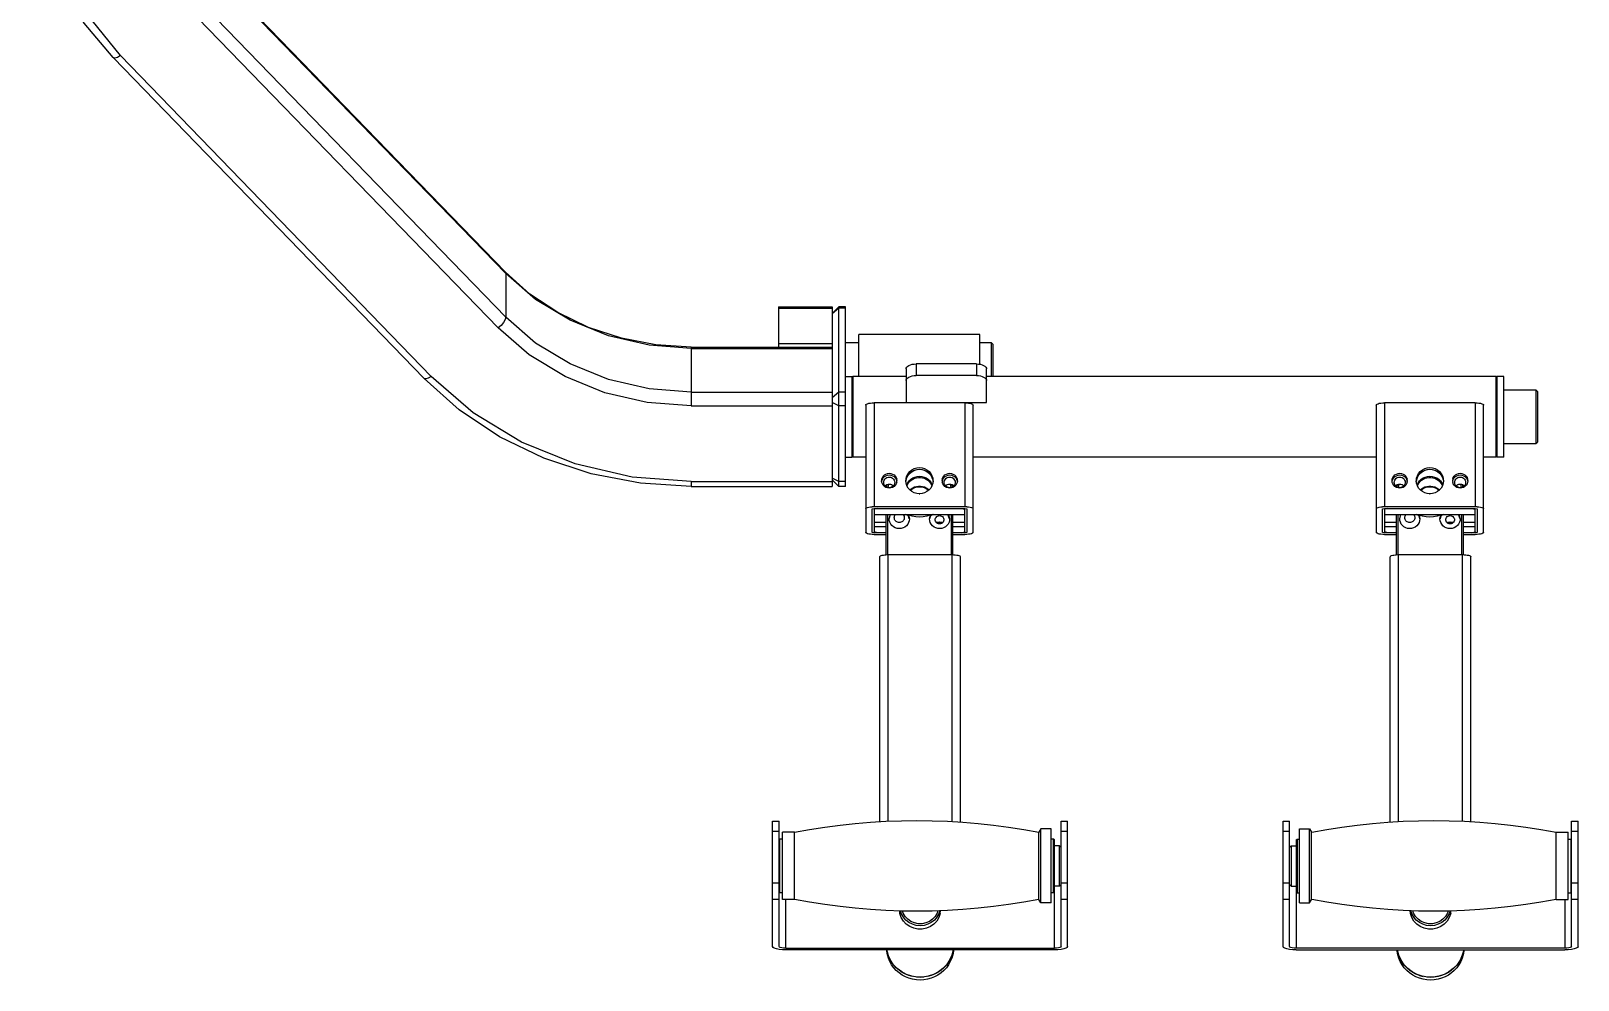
# Model space of a CAD drawing. Header units: millimetres. Extents: x 29224 to 62779, y 35576 to 54938.
# Drawn here: x 29896 to 30622, y 44770 to 45215 of the extents above; entities that cross this region are included whole.
import ezdxf

# ---------------------------------------------------------------- set-up
doc = ezdxf.new("R2010")
doc.units = ezdxf.units.MM
doc.linetypes.add('PEN_TYPE_1', pattern=[0])

# ---------------------------------------------------------------- blocks, each defined once
blk = doc.blocks.new('A$C18FB2BB5')
at = {"color": 7, "linetype": 'PEN_TYPE_1'}
for points in [[(326.47, 432.78), (312.93, 448.93), (302.14, 466.55), (294.27, 485.29), (289.51, 504.82), (287.89, 524.68)], [(329.86, 433.72), (313.95, 453.39), (302.22, 475.16), (295.04, 498.37), (292.63, 522.33)], [(364.65, 482.67), (510.53, 332.1)], [(364.87, 482), (510.76, 331.45)], [(364.87, 461.52), (510.76, 310.97)], [(361.25, 456.51), (507.13, 305.96)], [(329.86, 433.72), (328.48, 432.88), (327.3, 432.55), (326.47, 432.78)], [(326.47, 432.78), (472.35, 282.23)], [(329.86, 433.72), (475.74, 283.16)], [(597.68, 296.97), (581.17, 298.02), (565.03, 301.11), (549.56, 306.19), (535.14, 313.15), (522.02, 321.84), (510.53, 332.1)], [(510.53, 332.1), (510.76, 331.45)], [(597.68, 296.36), (577.98, 297.85), (558.87, 302.28), (540.94, 309.51), (524.74, 319.34), (510.76, 331.45)], [(510.76, 331.45), (510.76, 310.97)], [(638.66, 315.89), (663.87, 315.89)], [(638.66, 315.89), (638.66, 296.97)], [(638.66, 315.25), (663.87, 315.25)], [(667.01, 315.89), (663.87, 312.73)], [(663.87, 315.89), (663.87, 231.54)], [(667.01, 315.25), (663.87, 312.53)], [(670.17, 315.89), (667.01, 315.89)], [(667.01, 231.54), (667.01, 315.89)], [(670.17, 315.25), (667.01, 315.25)], [(670.17, 231.54), (670.17, 315.89)], [(510.76, 310.97), (510.47, 309.86), (509.69, 308.53), (508.52, 307.16), (507.13, 305.96)], [(597.68, 269.4), (577.15, 270.96), (557.25, 275.57), (538.58, 283.11), (521.7, 293.36), (507.13, 305.96)], [(597.68, 275.85), (577.98, 277.34), (558.87, 281.77), (540.94, 289.03), (524.74, 298.85), (510.76, 310.97)], [(638.66, 298.7), (663.87, 298.7)], [(676.48, 298.93), (670.17, 298.93)], [(733.22, 302.88), (676.48, 302.88)], [(676.48, 283.17), (676.48, 302.88)], [(733.22, 288.9), (733.22, 302.88)], [(738.72, 298.93), (733.22, 298.93)], [(738.72, 283.17), (738.72, 298.93)], [(739.52, 298.15), (738.72, 298.93)], [(739.52, 283.17), (739.52, 298.15)], [(597.68, 296.97), (663.87, 296.97)], [(597.68, 296.97), (597.68, 269.4)], [(597.68, 296.36), (663.87, 296.36)], [(475.74, 283.16), (474.35, 282.33), (473.18, 282), (472.35, 282.23)], [(597.68, 233.92), (570.04, 236), (543.23, 242.22), (518.09, 252.38), (495.36, 266.16), (475.74, 283.16)], [(670.17, 283.17), (673.33, 283.17)], [(673.7, 283.17), (673.33, 282.8)], [(673.33, 245.35), (673.33, 283.17)], [(698.54, 283.17), (673.7, 283.17)], [(673.7, 245.35), (673.7, 283.17)], [(698.54, 286.69), (698.64, 287.14), (698.9, 287.6), (699.34, 287.99), (699.92, 288.35), (700.64, 288.66), (701.47, 288.87), (702.36, 289), (703.27, 289.06)], [(698.54, 286.69), (698.54, 271)], [(698.54, 281.22), (698.64, 281.69), (698.9, 282.13), (699.34, 282.55), (699.92, 282.91), (700.64, 283.2), (701.47, 283.42), (702.36, 283.56), (703.27, 283.59)], [(731.63, 289.06), (703.27, 289.06)], [(703.27, 289.06), (703.27, 283.59)], [(731.63, 283.59), (703.27, 283.59)], [(731.63, 289.06), (731.63, 283.59)], [(731.63, 289.06), (732.56, 289), (733.43, 288.87), (734.26, 288.66), (734.98, 288.35), (735.57, 287.99), (736.01, 287.6), (736.28, 287.14), (736.36, 286.69)], [(731.63, 283.59), (732.56, 283.56), (733.43, 283.42), (734.26, 283.2), (734.98, 282.91), (735.57, 282.55), (736.01, 282.13), (736.28, 281.69), (736.36, 281.22)], [(736.36, 271), (736.36, 286.69)], [(975.54, 283.17), (736.36, 283.17)], [(975.54, 245.35), (975.54, 283.17)], [(975.91, 282.8), (975.54, 283.17)], [(975.91, 245.35), (975.91, 283.17)], [(979.06, 283.17), (975.91, 283.17)], [(979.06, 245.35), (979.06, 283.17)], [(597.68, 231.54), (573.98, 233.04), (550.77, 237.5), (528.57, 244.84), (507.8, 254.88), (488.92, 267.45), (472.35, 282.23)], [(979.06, 276.86), (994.08, 276.86)], [(994.08, 276.86), (994.08, 251.66)], [(994.08, 276.86), (994.83, 276.11)], [(994.83, 276.11), (994.83, 252.41)], [(597.68, 275.85), (663.87, 275.85)], [(597.68, 269.4), (663.87, 269.4)], [(667.01, 275.86), (663.87, 273.15)], [(667.01, 269.4), (663.87, 270.96)], [(670.17, 275.86), (667.01, 275.86)], [(670.17, 269.4), (667.01, 269.4)], [(679.63, 269.76), (679.72, 269.99), (680.02, 270.22), (680.49, 270.41), (681.11, 270.57), (681.86, 270.69), (682.69, 270.77), (683.56, 270.79)], [(679.63, 269.76), (679.63, 210.04)], [(726.13, 270.79), (683.56, 270.79)], [(683.56, 270.79), (683.56, 222.07)], [(698.54, 271), (736.36, 271)], [(726.13, 270.79), (726.13, 222.07)], [(726.13, 270.79), (727.01, 270.77), (727.84, 270.69), (728.58, 270.57), (729.2, 270.41), (729.67, 270.22), (729.97, 269.99), (730.07, 269.76)], [(730.07, 210.04), (730.07, 269.76)], [(919.18, 269.76), (919.27, 269.99), (919.57, 270.22), (920.04, 270.41), (920.66, 270.57), (921.41, 270.69), (922.24, 270.77), (923.12, 270.79)], [(919.18, 269.76), (919.18, 210.04)], [(965.68, 270.79), (923.12, 270.79)], [(923.12, 270.79), (923.12, 222.07)], [(965.68, 270.79), (965.68, 222.07)], [(965.68, 270.79), (966.56, 270.77), (967.39, 270.69), (968.13, 270.57), (968.75, 270.41), (969.23, 270.22), (969.52, 269.99), (969.62, 269.76)], [(969.62, 210.04), (969.62, 269.76)], [(979.06, 251.66), (994.08, 251.66)], [(994.08, 251.66), (994.83, 252.41)], [(670.17, 245.35), (673.33, 245.35)], [(673.7, 245.35), (673.33, 245.74)], [(679.63, 245.35), (673.7, 245.35)], [(698.52, 233.86), (698.6, 235.45), (698.96, 236.61), (699.55, 237.66), (700.35, 238.61), (701.31, 239.36), (702.41, 239.94), (703.6, 240.3), (704.84, 240.4), (706.09, 240.3), (707.28, 239.94), (708.39, 239.36), (709.35, 238.61), (710.14, 237.66), (710.73, 236.61), (711.09, 235.45), (711.17, 233.86)], [(698.6, 234.67), (698.96, 235.84), (699.55, 236.88), (700.35, 237.83), (701.31, 238.58), (702.41, 239.16), (703.6, 239.5), (704.84, 239.62), (706.09, 239.5), (707.28, 239.16), (708.39, 238.58), (709.35, 237.83), (710.14, 236.88), (710.73, 235.84), (711.09, 234.67)], [(698.8, 235.32), (698.88, 235.58), (699.34, 236.56), (699.99, 237.44), (700.77, 238.18), (701.68, 238.8), (702.69, 239.26), (703.76, 239.52), (704.85, 239.62), (705.96, 239.52), (707.03, 239.26), (708.04, 238.8), (708.94, 238.18), (709.74, 237.44), (710.37, 236.56), (710.75, 235.78)], [(919.18, 245.35), (730.07, 245.35)], [(938.07, 233.86), (938.15, 235.45), (938.51, 236.61), (939.1, 237.66), (939.9, 238.61), (940.86, 239.36), (941.96, 239.94), (943.15, 240.3), (944.39, 240.4), (945.64, 240.3), (946.83, 239.94), (947.94, 239.36), (948.9, 238.61), (949.69, 237.66), (950.28, 236.61), (950.64, 235.45), (950.74, 233.86)], [(938.15, 234.67), (938.51, 235.84), (939.1, 236.88), (939.9, 237.83), (940.86, 238.58), (941.96, 239.16), (943.15, 239.5), (944.39, 239.62), (945.64, 239.5), (946.83, 239.16), (947.94, 238.58), (948.9, 237.83), (949.69, 236.88), (950.28, 235.84), (950.64, 234.67)], [(938.35, 235.32), (938.43, 235.58), (938.89, 236.56), (939.54, 237.44), (940.32, 238.18), (941.23, 238.8), (942.24, 239.26), (943.3, 239.52), (944.42, 239.62), (945.51, 239.52), (946.59, 239.26), (947.59, 238.8), (948.51, 238.18), (949.29, 237.44), (949.92, 236.56), (950.3, 235.78)], [(975.54, 245.35), (969.62, 245.35)], [(975.91, 245.74), (975.54, 245.35)], [(979.06, 245.35), (975.91, 245.35)], [(597.68, 233.92), (663.87, 233.92)], [(597.68, 233.92), (597.68, 231.54)], [(667.01, 233.92), (663.87, 235.5)], [(667.01, 231.54), (663.94, 234.64)], [(670.17, 233.92), (667.01, 233.92)], [(694.18, 233.48), (693.92, 232.75), (693.48, 232.1), (692.92, 231.54), (692.24, 231.12), (691.47, 230.86), (690.68, 230.8), (689.88, 230.86), (689.11, 231.12), (688.43, 231.54), (687.86, 232.1), (687.44, 232.75), (687.16, 233.48), (687.08, 234.25)], [(687.13, 233.86), (687.16, 235.03), (687.44, 235.76), (687.86, 236.43), (688.43, 236.98), (689.11, 237.37), (689.88, 237.63), (690.68, 237.73), (691.47, 237.63), (692.24, 237.37), (692.92, 236.98), (693.48, 236.43), (693.92, 235.76), (694.18, 235.03)], [(687.16, 234.25), (687.44, 234.98), (687.86, 235.65), (688.43, 236.2), (689.11, 236.59), (689.88, 236.85), (690.68, 236.95), (691.47, 236.85), (692.24, 236.59), (692.92, 236.2), (693.48, 235.65), (693.92, 234.98), (694.18, 234.25)], [(688.11, 233.46), (688.17, 234.02), (688.35, 234.54), (688.66, 235.03), (689.07, 235.42), (689.55, 235.71), (690.11, 235.91), (690.68, 235.95), (691.25, 235.91), (691.78, 235.71), (692.27, 235.42), (692.68, 235.03), (692.99, 234.54), (693.18, 234.02), (693.25, 233.46)], [(693.25, 233.46), (693.18, 232.91), (692.99, 232.39), (692.68, 231.93), (692.27, 231.53), (691.78, 231.23), (691.25, 231.06), (690.68, 230.99), (690.11, 231.06), (689.55, 231.23), (689.07, 231.53), (688.66, 231.93), (688.35, 232.39), (688.17, 232.91), (688.11, 233.46)], [(688.74, 231.84), (689.07, 232.16), (689.55, 232.46), (690.11, 232.62), (690.68, 232.68), (691.25, 232.62), (691.78, 232.46), (692.27, 232.16), (692.6, 231.84)], [(689.52, 232.42), (689.28, 231.41)], [(690.34, 232.65), (690.03, 231.09)], [(694.23, 233.86), (694.18, 235.03)], [(694.18, 233.48), (694.26, 234.25)], [(698.6, 233.06), (698.49, 234.25)], [(698.52, 233.82), (698.55, 234.25)], [(698.55, 234.25), (698.8, 235.32)], [(711.22, 234.25), (711.09, 233.06), (710.73, 231.9), (710.14, 230.83), (709.35, 229.92), (708.39, 229.14), (707.28, 228.58), (706.09, 228.22), (704.84, 228.09), (703.6, 228.22), (702.41, 228.58), (701.31, 229.14), (700.35, 229.92), (699.55, 230.83), (698.96, 231.9), (698.6, 233.06)], [(698.85, 232.24), (698.88, 232.33), (699.34, 233.27), (699.99, 234.15), (700.77, 234.93), (701.68, 235.55), (702.69, 235.99), (703.76, 236.26), (704.85, 236.36), (705.96, 236.26), (707.03, 235.99), (708.04, 235.55), (708.94, 234.93), (709.74, 234.15), (710.37, 233.27), (710.84, 232.33), (710.84, 232.29)], [(698.96, 231.9), (699.17, 232.39), (699.63, 233.17), (700.21, 233.89), (700.91, 234.51), (701.7, 235.01), (702.54, 235.42), (703.44, 235.68), (704.38, 235.81), (705.33, 235.81), (706.24, 235.68), (707.15, 235.42), (707.99, 235.01), (708.78, 234.51), (709.46, 233.89), (710.05, 233.17), (710.53, 232.39), (710.73, 231.9)], [(715.45, 234.25), (715.55, 233.48)], [(715.55, 235.03), (715.5, 233.86)], [(715.55, 235.03), (715.81, 235.76), (716.23, 236.43), (716.8, 236.98), (717.48, 237.37), (718.25, 237.63), (719.05, 237.73), (719.84, 237.63), (720.59, 237.37), (721.28, 236.98), (721.85, 236.43), (722.29, 235.76), (722.55, 235.03), (722.58, 233.86)], [(715.55, 234.25), (715.81, 234.98), (716.23, 235.65), (716.8, 236.2), (717.48, 236.59), (718.25, 236.85), (719.05, 236.95), (719.84, 236.85), (720.59, 236.59), (721.28, 236.2), (721.85, 235.65), (722.29, 234.98), (722.55, 234.25)], [(722.64, 234.25), (722.55, 233.48), (722.29, 232.75), (721.85, 232.1), (721.28, 231.54), (720.59, 231.12), (719.84, 230.86), (719.05, 230.8), (718.25, 230.86), (717.48, 231.12), (716.8, 231.54), (716.23, 232.1), (715.81, 232.75), (715.55, 233.48)], [(716.47, 233.46), (716.52, 234.02), (716.72, 234.54), (717.03, 235.03), (717.43, 235.42), (717.92, 235.71), (718.46, 235.91), (719.05, 235.95), (719.62, 235.91), (720.15, 235.71), (720.64, 235.42), (721.05, 235.03), (721.36, 234.54), (721.55, 234.02), (721.62, 233.46)], [(721.62, 233.46), (721.55, 232.91), (721.36, 232.39), (721.05, 231.93), (720.64, 231.53), (720.15, 231.23), (719.62, 231.06), (719.05, 230.99), (718.46, 231.06), (717.92, 231.23), (717.43, 231.53), (717.03, 231.93), (716.72, 232.39), (716.52, 232.91), (716.47, 233.46)], [(717.11, 231.84), (717.43, 232.16), (717.92, 232.46), (718.46, 232.62), (719.05, 232.68), (719.62, 232.62), (720.15, 232.46), (720.64, 232.16), (720.97, 231.84)], [(719.66, 231.06), (719.36, 232.65)], [(720.41, 231.38), (720.17, 232.44)], [(933.73, 233.48), (933.45, 232.75), (933.03, 232.1), (932.47, 231.54), (931.79, 231.12), (931.03, 230.86), (930.23, 230.8), (929.43, 230.86), (928.67, 231.12), (927.98, 231.54), (927.41, 232.1), (926.99, 232.75), (926.73, 233.48), (926.63, 234.25)], [(926.68, 233.86), (926.73, 235.03), (926.99, 235.76), (927.41, 236.43), (927.98, 236.98), (928.67, 237.37), (929.43, 237.63), (930.23, 237.73), (931.03, 237.63), (931.79, 237.37), (932.47, 236.98), (933.03, 236.43), (933.45, 235.76), (933.73, 235.03)], [(926.73, 234.25), (926.99, 234.98), (927.41, 235.65), (927.98, 236.2), (928.67, 236.59), (929.43, 236.85), (930.23, 236.95), (931.03, 236.85), (931.79, 236.59), (932.47, 236.2), (933.03, 235.65), (933.45, 234.98), (933.73, 234.25)], [(927.66, 233.46), (927.72, 234.02), (927.92, 234.54), (928.21, 235.03), (928.62, 235.42), (929.1, 235.71), (929.66, 235.91), (930.23, 235.95), (930.8, 235.91), (931.33, 235.71), (931.82, 235.42), (932.25, 235.03), (932.54, 234.54), (932.73, 234.02), (932.8, 233.46)], [(932.8, 233.46), (932.73, 232.91), (932.54, 232.39), (932.25, 231.93), (931.82, 231.53), (931.33, 231.23), (930.8, 231.06), (930.23, 230.99), (929.66, 231.06), (929.1, 231.23), (928.62, 231.53), (928.21, 231.93), (927.92, 232.39), (927.72, 232.91), (927.66, 233.46)], [(928.31, 231.84), (928.62, 232.16), (929.1, 232.46), (929.66, 232.62), (930.23, 232.68), (930.8, 232.62), (931.33, 232.46), (931.82, 232.16), (932.15, 231.84)], [(929.07, 232.42), (928.83, 231.41)], [(929.89, 232.65), (929.58, 231.09)], [(933.78, 233.86), (933.73, 235.03)], [(933.73, 233.48), (933.82, 234.25)], [(938.15, 233.06), (938.02, 234.25)], [(938.07, 233.82), (938.11, 234.25)], [(938.11, 234.25), (938.35, 235.32)], [(950.77, 234.25), (950.64, 233.06), (950.28, 231.9), (949.69, 230.83), (948.9, 229.92), (947.94, 229.14), (946.83, 228.58), (945.64, 228.22), (944.39, 228.09), (943.15, 228.22), (941.96, 228.58), (940.86, 229.14), (939.9, 229.92), (939.1, 230.83), (938.51, 231.9), (938.15, 233.06)], [(938.4, 232.24), (938.43, 232.33), (938.89, 233.27), (939.54, 234.15), (940.32, 234.93), (941.23, 235.55), (942.24, 235.99), (943.3, 236.26), (944.42, 236.36), (945.51, 236.26), (946.59, 235.99), (947.59, 235.55), (948.51, 234.93), (949.29, 234.15), (949.92, 233.27), (950.39, 232.33), (950.41, 232.29)], [(938.51, 231.9), (938.72, 232.39), (939.2, 233.17), (939.77, 233.89), (940.47, 234.51), (941.25, 235.01), (942.09, 235.42), (942.99, 235.68), (943.93, 235.81), (944.88, 235.81), (945.8, 235.68), (946.7, 235.42), (947.55, 235.01), (948.33, 234.51), (949.01, 233.89), (949.6, 233.17), (950.08, 232.39), (950.28, 231.9)], [(955, 234.25), (955.1, 233.48)], [(955.1, 235.03), (955.05, 233.86)], [(955.1, 235.03), (955.36, 235.76), (955.78, 236.43), (956.35, 236.98), (957.03, 237.37), (957.8, 237.63), (958.6, 237.73), (959.39, 237.63), (960.14, 237.37), (960.83, 236.98), (961.41, 236.43), (961.84, 235.76), (962.1, 235.03), (962.15, 233.86)], [(955.1, 234.25), (955.36, 234.98), (955.78, 235.65), (956.35, 236.2), (957.03, 236.59), (957.8, 236.85), (958.6, 236.95), (959.39, 236.85), (960.14, 236.59), (960.83, 236.2), (961.41, 235.65), (961.84, 234.98), (962.1, 234.25)], [(962.19, 234.25), (962.1, 233.48), (961.84, 232.75), (961.41, 232.1), (960.83, 231.54), (960.14, 231.12), (959.39, 230.86), (958.6, 230.8), (957.8, 230.86), (957.03, 231.12), (956.35, 231.54), (955.78, 232.1), (955.36, 232.75), (955.1, 233.48)], [(956.03, 233.46), (956.09, 234.02), (956.27, 234.54), (956.58, 235.03), (956.99, 235.42), (957.47, 235.71), (958.03, 235.91), (958.6, 235.95), (959.17, 235.91), (959.7, 235.71), (960.21, 235.42), (960.6, 235.03), (960.91, 234.54), (961.1, 234.02), (961.17, 233.46)], [(961.17, 233.46), (961.1, 232.91), (960.91, 232.39), (960.6, 231.93), (960.21, 231.53), (959.7, 231.23), (959.17, 231.06), (958.6, 230.99), (958.03, 231.06), (957.47, 231.23), (956.99, 231.53), (956.58, 231.93), (956.27, 232.39), (956.09, 232.91), (956.03, 233.46)], [(956.68, 231.84), (956.99, 232.16), (957.47, 232.46), (958.03, 232.62), (958.6, 232.68), (959.17, 232.62), (959.7, 232.46), (960.21, 232.16), (960.52, 231.84)], [(959.23, 231.06), (958.91, 232.65)], [(959.96, 231.38), (959.72, 232.44)], [(597.68, 231.54), (663.87, 231.54)], [(670.17, 231.54), (667.01, 231.54)], [(700.35, 229.92), (700.91, 230.42), (701.7, 230.93), (702.54, 231.32), (703.44, 231.58), (704.38, 231.74), (705.33, 231.74), (706.24, 231.58), (707.15, 231.32), (707.99, 230.93), (708.78, 230.42), (709.35, 229.92)], [(700.54, 229.75), (700.77, 229.95), (701.68, 230.57), (702.69, 231.02), (703.76, 231.32), (704.85, 231.4), (705.96, 231.32), (707.03, 231.02), (708.04, 230.57), (708.94, 229.95), (709.17, 229.75)], [(704.69, 228.13), (705, 228.13)], [(939.9, 229.92), (940.47, 230.42), (941.25, 230.93), (942.09, 231.32), (942.99, 231.58), (943.93, 231.74), (944.88, 231.74), (945.8, 231.58), (946.7, 231.32), (947.55, 230.93), (948.33, 230.42), (948.9, 229.92)], [(940.09, 229.75), (940.32, 229.95), (941.23, 230.57), (942.24, 231.02), (943.3, 231.32), (944.42, 231.4), (945.51, 231.32), (946.59, 231.02), (947.59, 230.57), (948.51, 229.95), (948.72, 229.75)], [(944.24, 228.13), (944.55, 228.13)], [(679.63, 221.06), (679.72, 221.29), (680.02, 221.49), (680.49, 221.68), (681.11, 221.84), (681.86, 221.97), (682.65, 222.04)], [(683.56, 222.07), (682.65, 222.04)], [(682.65, 221.06), (683.56, 221.29)], [(682.65, 210.04), (682.65, 221.06)], [(726.13, 222.07), (683.56, 222.07)], [(683.56, 221.29), (726.13, 221.29)], [(683.56, 221.29), (683.56, 209.8)], [(685.14, 221.29), (683.58, 220.9)], [(683.58, 218.44), (726.14, 218.44)], [(689.08, 218.44), (689.08, 199.53)], [(689.86, 218.44), (689.86, 199.56)], [(690.66, 216.34), (691.2, 218.44)], [(693.02, 216.9), (693.07, 217.29), (693.18, 217.68), (693.35, 218.03), (693.57, 218.36), (693.67, 218.44)], [(697.11, 218.44), (697.19, 218.36), (697.43, 218.03), (697.61, 217.68), (697.71, 217.29), (697.74, 216.9)], [(699.71, 217.77), (698.39, 218.44)], [(704.84, 217.12), (703.08, 217.25), (701.37, 217.61), (699.71, 218.2)], [(699.71, 218.2), (699.71, 217.77)], [(699.71, 218.2), (700.12, 216.34)], [(700.57, 217.87), (700.35, 218.44)], [(709.98, 218.2), (708.32, 217.61), (706.6, 217.25), (704.84, 217.12)], [(709.57, 216.34), (709.98, 218.2)], [(711.28, 218.44), (709.98, 217.77)], [(711.18, 218.44), (709.98, 217.84)], [(709.98, 218.2), (709.98, 217.77)], [(712.28, 215.94), (712.29, 216.18), (712.41, 216.64), (712.63, 217.06), (712.96, 217.42), (713.37, 217.68), (713.82, 217.84), (714.31, 217.9)], [(714.31, 217.9), (714.78, 217.84), (715.25, 217.68), (715.64, 217.42), (715.97, 217.06), (716.2, 216.64), (716.31, 216.18), (716.33, 215.94)], [(719, 216.34), (718.23, 218.44)], [(718.48, 218.44), (719.03, 216.34)], [(719.83, 199.58), (719.83, 218.44)], [(720.59, 199.56), (720.59, 218.44)], [(724.56, 221.29), (726.14, 220.9)], [(727.04, 222.04), (726.13, 222.07)], [(726.13, 221.29), (727.04, 221.06)], [(726.14, 210.22), (726.14, 221.29)], [(727.04, 222.04), (727.84, 221.97), (728.58, 221.84), (729.2, 221.68), (729.67, 221.49), (729.97, 221.29), (730.07, 221.06)], [(727.04, 221.06), (727.04, 210.04)], [(919.18, 221.06), (919.27, 221.29), (919.57, 221.49), (920.04, 221.68), (920.66, 221.84), (921.41, 221.97), (922.2, 222.04)], [(923.12, 222.07), (922.2, 222.04)], [(922.2, 221.06), (923.12, 221.29)], [(922.2, 210.04), (922.2, 221.06)], [(965.68, 222.07), (923.12, 222.07)], [(923.12, 221.29), (965.68, 221.29)], [(923.12, 221.29), (923.12, 209.8)], [(924.71, 221.29), (923.13, 220.9)], [(923.13, 218.44), (965.69, 218.44)], [(928.63, 218.44), (928.63, 199.53)], [(929.41, 218.44), (929.41, 199.56)], [(930.21, 216.34), (930.75, 218.44)], [(932.59, 216.9), (932.62, 217.29), (932.73, 217.68), (932.9, 218.03), (933.12, 218.36), (933.22, 218.44)], [(936.66, 218.44), (936.74, 218.36), (936.98, 218.03), (937.16, 217.68), (937.26, 217.29), (937.29, 216.9)], [(939.28, 217.77), (937.94, 218.44)], [(939.28, 218.2), (939.28, 217.77)], [(944.39, 217.12), (942.63, 217.25), (940.92, 217.61), (939.28, 218.2)], [(939.28, 218.2), (939.67, 216.34)], [(940.12, 217.87), (939.9, 218.44)], [(949.53, 218.2), (947.87, 217.61), (946.15, 217.25), (944.39, 217.12)], [(949.12, 216.34), (949.53, 218.2)], [(950.83, 218.44), (949.53, 217.77)], [(950.74, 218.44), (949.53, 217.84)], [(949.53, 218.2), (949.53, 217.77)], [(951.83, 215.94), (951.84, 216.18), (951.96, 216.64), (952.18, 217.06), (952.51, 217.42), (952.92, 217.68), (953.37, 217.84), (953.86, 217.9)], [(953.86, 217.9), (954.33, 217.84), (954.8, 217.68), (955.2, 217.42), (955.52, 217.06), (955.75, 216.64), (955.86, 216.18), (955.88, 215.94)], [(958.55, 216.34), (957.78, 218.44)], [(958.04, 218.44), (958.58, 216.34)], [(959.38, 199.58), (959.38, 218.44)], [(960.16, 199.56), (960.16, 218.44)], [(964.11, 221.29), (965.69, 220.9)], [(966.59, 222.04), (965.68, 222.07)], [(965.68, 221.29), (966.59, 221.06)], [(965.69, 210.22), (965.69, 221.29)], [(966.59, 222.04), (967.39, 221.97), (968.13, 221.84), (968.75, 221.68), (969.23, 221.49), (969.52, 221.29), (969.62, 221.06)], [(966.59, 221.06), (966.59, 210.04)], [(689.08, 214.62), (683.58, 214.62)], [(689.08, 212.66), (683.58, 212.66)], [(700.12, 216.34), (700.04, 215.5), (699.78, 214.62), (699.34, 213.82), (698.73, 213.12), (698, 212.53), (697.17, 212.11), (696.26, 211.85), (695.32, 211.78), (694.39, 211.88), (693.48, 212.16), (692.66, 212.6), (691.95, 213.22), (691.38, 213.93), (690.95, 214.75), (690.71, 215.63), (690.66, 216.34)], [(697.74, 216.9), (697.71, 216.5), (697.61, 216.11), (697.43, 215.76), (697.19, 215.43), (696.89, 215.14), (696.57, 214.91), (696.19, 214.75), (695.8, 214.65), (695.4, 214.62), (694.97, 214.65), (694.58, 214.75), (694.21, 214.91), (693.87, 215.14), (693.57, 215.43), (693.35, 215.76), (693.18, 216.11), (693.07, 216.5), (693.02, 216.9)], [(700.07, 216.34), (699.71, 217.77)], [(719.03, 216.34), (718.96, 215.63), (718.74, 214.75), (718.31, 213.93), (717.74, 213.22), (717.03, 212.6), (716.2, 212.16), (715.3, 211.88), (714.37, 211.78), (713.43, 211.85), (712.52, 212.11), (711.69, 212.53), (710.96, 213.12), (710.35, 213.82), (709.92, 214.62), (709.65, 215.5), (709.57, 216.34)], [(709.98, 217.77), (709.62, 216.34)], [(714.31, 213.97), (713.82, 214.03), (713.37, 214.19), (712.96, 214.45), (712.63, 214.81), (712.41, 215.24), (712.29, 215.69), (712.28, 215.94)], [(712.91, 214.52), (714.31, 215.04)], [(715.55, 214.62), (713.04, 214.62)], [(716.33, 215.94), (716.31, 215.69), (716.2, 215.24), (715.97, 214.81), (715.64, 214.45), (715.25, 214.19), (714.78, 214.03), (714.31, 213.97)], [(714.31, 215.04), (715.68, 214.52)], [(726.14, 214.62), (720.59, 214.62)], [(726.14, 212.66), (720.59, 212.66)], [(928.63, 214.62), (923.13, 214.62)], [(928.63, 212.66), (923.13, 212.66)], [(930.26, 215.63), (930.21, 216.34)], [(939.67, 216.34), (939.59, 215.5), (939.33, 214.62), (938.89, 213.82), (938.28, 213.12), (937.55, 212.53), (936.72, 212.11), (935.81, 211.85), (934.87, 211.78), (933.94, 211.88), (933.04, 212.16), (932.21, 212.6), (931.5, 213.22), (930.93, 213.93), (930.52, 214.75), (930.26, 215.63)], [(937.29, 216.9), (937.26, 216.5), (937.16, 216.11), (936.98, 215.76), (936.74, 215.43), (936.46, 215.14), (936.12, 214.91), (935.75, 214.75), (935.35, 214.65), (934.95, 214.62), (934.52, 214.65), (934.13, 214.75), (933.76, 214.91), (933.42, 215.14), (933.12, 215.43), (932.9, 215.76), (932.73, 216.11), (932.62, 216.5), (932.59, 216.9)], [(939.62, 216.34), (939.28, 217.77)], [(958.58, 216.34), (958.52, 215.63), (958.29, 214.75), (957.86, 213.93), (957.29, 213.22), (956.58, 212.6), (955.75, 212.16), (954.85, 211.88), (953.93, 211.78), (952.98, 211.85), (952.07, 212.11), (951.24, 212.53), (950.51, 213.12), (949.92, 213.82), (949.47, 214.62), (949.21, 215.5), (949.12, 216.34)], [(949.53, 217.77), (949.17, 216.34)], [(953.86, 213.97), (953.37, 214.03), (952.92, 214.19), (952.51, 214.45), (952.18, 214.81), (951.96, 215.24), (951.84, 215.69), (951.83, 215.94)], [(952.46, 214.52), (953.86, 215.04)], [(955.11, 214.62), (952.59, 214.62)], [(955.88, 215.94), (955.86, 215.69), (955.75, 215.24), (955.52, 214.81), (955.2, 214.45), (954.8, 214.19), (954.33, 214.03), (953.86, 213.97)], [(953.86, 215.04), (955.23, 214.52)], [(965.69, 214.62), (960.16, 214.62)], [(965.69, 212.66), (960.16, 212.66)], [(683.56, 209.02), (682.69, 209.05), (681.86, 209.12), (681.11, 209.25), (680.49, 209.41), (680.02, 209.6), (679.72, 209.82), (679.63, 210.04)], [(683.56, 209.8), (682.65, 210.04)], [(689.08, 209.8), (683.56, 209.8)], [(683.56, 209.02), (689.08, 209.02)], [(685.14, 209.8), (683.58, 210.22)], [(726.13, 209.8), (720.59, 209.8)], [(720.59, 209.02), (726.13, 209.02)], [(724.56, 209.8), (726.14, 210.22)], [(726.13, 210.22), (726.13, 209.8)], [(727.04, 210.04), (726.13, 209.8)], [(730.07, 210.04), (729.97, 209.82), (729.67, 209.6), (729.2, 209.41), (728.58, 209.25), (727.84, 209.12), (727.01, 209.05), (726.13, 209.02)], [(923.12, 209.02), (922.24, 209.05), (921.41, 209.12), (920.66, 209.25), (920.04, 209.41), (919.57, 209.6), (919.27, 209.82), (919.18, 210.04)], [(923.12, 209.8), (922.2, 210.04)], [(928.63, 209.8), (923.12, 209.8)], [(923.12, 209.02), (928.63, 209.02)], [(924.71, 209.8), (923.13, 210.22)], [(965.68, 209.8), (960.16, 209.8)], [(960.16, 209.02), (965.68, 209.02)], [(964.11, 209.8), (965.69, 210.22)], [(965.68, 210.22), (965.68, 209.8)], [(966.59, 210.04), (965.68, 209.8)], [(969.62, 210.04), (969.52, 209.82), (969.23, 209.6), (968.75, 209.41), (968.13, 209.25), (967.39, 209.12), (966.56, 209.05), (965.68, 209.02)], [(686.23, 198.57), (686.32, 198.76), (686.54, 198.96), (686.9, 199.12), (687.39, 199.28), (687.98, 199.41), (688.66, 199.5), (689.08, 199.53)], [(686.23, 74.19), (686.23, 198.57)], [(689.08, 199.53), (690.17, 199.58)], [(690.17, 199.58), (720.14, 199.58)], [(690.17, 74.4), (690.17, 199.58)], [(720.14, 199.58), (720.89, 199.55), (721.63, 199.5), (722.32, 199.41), (722.9, 199.28), (723.39, 199.12), (723.75, 198.96), (723.98, 198.76), (724.06, 198.57)], [(720.14, 74.22), (720.14, 199.58)], [(724.06, 74.02), (724.06, 198.57)], [(925.78, 198.57), (925.87, 198.76), (926.09, 198.96), (926.45, 199.12), (926.94, 199.28), (927.53, 199.41), (928.21, 199.5), (928.63, 199.53)], [(925.78, 74.02), (925.78, 198.57)], [(928.63, 199.53), (929.72, 199.58)], [(929.72, 199.58), (959.69, 199.58)], [(929.72, 74.22), (929.72, 199.58)], [(959.69, 74.4), (959.69, 199.58)], [(959.69, 199.58), (960.45, 199.55), (961.18, 199.5), (961.87, 199.41), (962.45, 199.28), (962.94, 199.12), (963.32, 198.96), (963.53, 198.76), (963.61, 198.57)], [(963.61, 74.19), (963.61, 198.57)], [(635.92, 74.48), (638.95, 74.48)], [(635.92, 15.69), (635.92, 74.48)], [(638.95, 15.69), (638.95, 74.48)], [(646.21, 69.3), (653.31, 70.59), (660.44, 71.7), (667.59, 72.65), (674.76, 73.42), (681.95, 74.03), (689.15, 74.46), (696.35, 74.72), (703.57, 74.81), (710.78, 74.72), (718, 74.46), (725.2, 74.03), (732.38, 73.42), (739.55, 72.65), (746.7, 71.7), (753.83, 70.59), (760.94, 69.3)], [(771.34, 74.48), (774.37, 74.48)], [(771.34, 15.69), (771.34, 74.48)], [(774.37, 15.69), (774.37, 74.48)], [(875.48, 74.48), (878.5, 74.48)], [(875.48, 15.69), (875.48, 74.48)], [(878.5, 15.69), (878.5, 74.48)], [(888.92, 69.3), (896.02, 70.59), (903.14, 71.7), (910.29, 72.65), (917.46, 73.42), (924.65, 74.03), (931.85, 74.46), (939.06, 74.72), (946.28, 74.81), (953.49, 74.72), (960.7, 74.46), (967.9, 74.03), (975.09, 73.42), (982.26, 72.65), (989.41, 71.7), (996.53, 70.59), (1003.63, 69.3)], [(1010.89, 74.48), (1013.92, 74.48)], [(1010.89, 15.69), (1010.89, 74.48)], [(1013.92, 15.69), (1013.92, 74.48)], [(635.92, 69.79), (638.95, 69.79)], [(639.34, 66.15), (638.95, 65.77)], [(640.53, 66.15), (639.34, 66.15)], [(639.34, 40.94), (639.34, 66.15)], [(646.21, 69.3), (640.53, 69.3)], [(640.53, 37.79), (640.53, 69.3)], [(646.21, 37.79), (646.21, 69.3)], [(761.88, 70.87), (760.94, 69.3)], [(760.94, 37.79), (760.94, 69.3)], [(766.62, 70.87), (761.88, 70.87)], [(761.88, 36.2), (761.88, 70.87)], [(766.62, 36.2), (766.62, 70.87)], [(767.81, 66.15), (766.62, 66.15)], [(767.81, 40.94), (767.81, 66.15)], [(768.18, 65.77), (767.81, 66.15)], [(768.18, 41.31), (768.18, 65.77)], [(771.34, 69.79), (774.37, 69.79)], [(875.48, 69.79), (878.5, 69.79)], [(881.66, 65.77), (882.03, 66.15)], [(881.66, 65.77), (881.66, 41.31)], [(882.03, 66.15), (883.24, 66.15)], [(882.03, 66.15), (882.03, 40.94)], [(883.24, 70.87), (887.96, 70.87)], [(883.24, 36.2), (883.24, 70.87)], [(887.96, 36.2), (887.96, 70.87)], [(887.96, 70.87), (888.9, 69.3)], [(888.9, 37.79), (888.9, 69.3)], [(1003.65, 69.3), (1003.63, 69.3)], [(1003.65, 69.3), (1009.31, 69.3)], [(1003.65, 37.79), (1003.65, 69.3)], [(1009.31, 37.79), (1009.31, 69.3)], [(1009.31, 66.15), (1010.52, 66.15)], [(1010.52, 66.15), (1010.52, 40.94)], [(1010.52, 66.15), (1010.89, 65.77)], [(1010.89, 69.79), (1013.92, 69.79)], [(770.56, 62.99), (768.18, 62.99)], [(770.56, 44.08), (770.56, 62.99)], [(771.34, 62.21), (770.56, 62.99)], [(878.5, 62.21), (879.28, 62.99)], [(879.28, 62.99), (881.66, 62.99)], [(879.28, 62.99), (879.28, 44.08)], [(638.95, 45.44), (635.92, 45.44)], [(770.56, 44.08), (768.18, 44.08)], [(771.34, 44.87), (770.56, 44.08)], [(774.37, 45.44), (771.34, 45.44)], [(878.5, 45.44), (875.48, 45.44)], [(878.5, 44.87), (879.28, 44.08)], [(879.28, 44.08), (881.66, 44.08)], [(1013.92, 45.44), (1010.89, 45.44)], [(638.95, 37.73), (635.92, 37.73)], [(639.34, 40.94), (638.95, 41.31)], [(640.53, 40.94), (639.34, 40.94)], [(646.21, 37.79), (640.53, 37.79)], [(642.11, 14.88), (642.11, 37.79)], [(760.94, 37.79), (753.83, 36.51), (746.7, 35.4), (739.55, 34.45), (732.38, 33.68), (725.2, 33.07), (718, 32.64), (710.78, 32.38), (703.57, 32.29), (696.35, 32.38), (689.15, 32.64), (681.95, 33.07), (674.76, 33.68), (667.59, 34.45), (660.44, 35.4), (653.31, 36.51), (646.21, 37.79)], [(761.88, 36.2), (760.94, 37.79)], [(767.81, 40.94), (766.62, 40.94)], [(768.18, 41.31), (767.81, 40.94)], [(768.18, 14.88), (768.18, 41.31)], [(774.37, 37.73), (771.34, 37.73)], [(878.5, 37.73), (875.48, 37.73)], [(881.66, 41.31), (881.66, 14.88)], [(881.66, 41.31), (882.03, 40.94)], [(882.03, 40.94), (883.24, 40.94)], [(887.96, 36.2), (888.9, 37.79)], [(888.9, 37.79), (888.92, 37.79)], [(1003.63, 37.79), (996.53, 36.51), (989.41, 35.4), (982.26, 34.45), (975.09, 33.68), (967.9, 33.07), (960.7, 32.64), (953.49, 32.38), (946.28, 32.29), (939.06, 32.38), (931.85, 32.64), (924.65, 33.07), (917.46, 33.68), (910.29, 34.45), (903.14, 35.4), (896.02, 36.51), (888.92, 37.79)], [(1003.65, 37.79), (1009.31, 37.79)], [(1007.73, 37.79), (1007.73, 14.88)], [(1009.31, 40.94), (1010.52, 40.94)], [(1010.52, 40.94), (1010.89, 41.31)], [(1013.92, 37.73), (1010.89, 37.73)], [(714.59, 31.22), (713.95, 29.36), (712.94, 27.67), (711.61, 26.24), (709.98, 25.08), (708.12, 24.28), (706.16, 23.89), (704.14, 23.89), (702.17, 24.28), (700.33, 25.08), (698.68, 26.24), (697.35, 27.67), (696.34, 29.36), (695.72, 31.22), (695.59, 32.42)], [(695.69, 32.36), (695.82, 30.93)], [(698.46, 28.13), (697.29, 29.53), (696.41, 31.09), (696, 32.42)], [(713.48, 32.5), (713.11, 31.36), (712.19, 29.85), (710.97, 28.55), (709.49, 27.51), (707.83, 26.79), (706.06, 26.43), (704.24, 26.43), (702.46, 26.79), (700.8, 27.51), (699.34, 28.55), (698.1, 29.85), (697.2, 31.36), (696.85, 32.42)], [(714.34, 32.55), (713.89, 31.09), (713.01, 29.53), (711.84, 28.13), (710.4, 26.99), (708.78, 26.14), (706.99, 25.62), (705.15, 25.46), (703.31, 25.62), (701.53, 26.14), (699.89, 26.99), (698.46, 28.13)], [(714.47, 30.93), (714.6, 32.36)], [(714.59, 31.22), (714.73, 32.57)], [(714.6, 32.55), (714.6, 32.36)], [(766.62, 36.2), (761.88, 36.2)], [(883.24, 36.2), (887.96, 36.2)], [(954.14, 31.22), (953.5, 29.36), (952.49, 27.67), (951.16, 26.24), (949.53, 25.08), (947.68, 24.28), (945.71, 23.89), (943.69, 23.89), (941.72, 24.28), (939.88, 25.08), (938.24, 26.24), (936.9, 27.67), (935.89, 29.36), (935.27, 31.22), (935.11, 32.57)], [(935.24, 32.55), (935.24, 32.36)], [(935.24, 32.36), (935.37, 30.93)], [(953.84, 32.42), (953.44, 31.09), (952.56, 29.53), (951.39, 28.13), (949.95, 26.99), (948.33, 26.14), (946.54, 25.62), (944.7, 25.46), (942.86, 25.62), (941.08, 26.14), (939.44, 26.99), (938.01, 28.13), (936.84, 29.53), (935.96, 31.09), (935.5, 32.55)], [(953, 32.42), (952.66, 31.36), (951.74, 29.85), (950.52, 28.55), (949.04, 27.51), (947.38, 26.79), (945.61, 26.43), (943.79, 26.43), (942.01, 26.79), (940.35, 27.51), (938.89, 28.55), (937.67, 29.85), (936.75, 31.36), (936.38, 32.5)], [(954.02, 30.93), (954.15, 32.36)], [(954.14, 31.22), (954.27, 32.42)], [(642.11, 14.1), (640.51, 14.16), (639.02, 14.32), (637.75, 14.57), (636.75, 14.91), (636.14, 15.28), (635.92, 15.69)], [(642.11, 14.88), (641.13, 14.91), (640.25, 15.04), (639.55, 15.24), (639.11, 15.45), (638.95, 15.69)], [(642.11, 14.88), (768.18, 14.88)], [(771.34, 15.69), (771.18, 15.45), (770.74, 15.24), (770.04, 15.04), (769.16, 14.91), (768.18, 14.88)], [(774.37, 15.69), (774.16, 15.28), (773.54, 14.91), (772.56, 14.57), (771.28, 14.32), (769.78, 14.16), (768.18, 14.1)], [(881.66, 14.1), (880.07, 14.16), (878.57, 14.32), (877.3, 14.57), (876.31, 14.91), (875.7, 15.28), (875.48, 15.69)], [(881.66, 14.88), (880.68, 14.91), (879.8, 15.04), (879.12, 15.24), (878.67, 15.45), (878.5, 15.69)], [(1007.73, 14.88), (881.66, 14.88)], [(1010.89, 15.69), (1010.73, 15.45), (1010.29, 15.24), (1009.59, 15.04), (1008.71, 14.91), (1007.73, 14.88)], [(1013.92, 15.69), (1013.71, 15.28), (1013.09, 14.91), (1012.11, 14.57), (1010.83, 14.32), (1009.35, 14.16), (1007.73, 14.1)], [(768.18, 14.1), (642.11, 14.1)], [(720.84, 14.1), (720.8, 13.54), (720.51, 11.85), (720.02, 10.22), (719.34, 8.63), (718.49, 7.13), (717.47, 5.75), (716.3, 4.46), (714.98, 3.32), (713.53, 2.34), (711.98, 1.53), (710.35, 0.88), (708.65, 0.39), (706.92, 0.1), (705.15, 0), (703.39, 0.1), (701.65, 0.39), (699.94, 0.88), (698.31, 1.53), (696.76, 2.34), (695.32, 3.32), (694, 4.46), (692.83, 5.75), (691.8, 7.13), (690.94, 8.63), (690.27, 10.22), (689.78, 11.85), (689.49, 13.54), (689.46, 14.1)], [(720.69, 14.1), (720.69, 14.06), (720.06, 11.62), (719.01, 9.31), (717.58, 7.19), (715.82, 5.36), (713.77, 3.81), (711.48, 2.61), (709.02, 1.79), (706.45, 1.38), (703.84, 1.38), (701.29, 1.79), (698.82, 2.61), (696.54, 3.81), (694.47, 5.36), (692.71, 7.19), (691.3, 9.31), (690.24, 11.62), (689.6, 14.06), (689.6, 14.1)], [(701.65, 1.63), (699.94, 2.08), (698.31, 2.74), (696.76, 3.58), (695.32, 4.56), (694, 5.7), (692.83, 6.97), (691.8, 8.37), (690.94, 9.86), (690.27, 11.43), (689.78, 13.07), (689.62, 13.97)], [(720.66, 13.97), (720.51, 13.07), (720.02, 11.43), (719.34, 9.86), (718.49, 8.37), (717.47, 6.97), (716.3, 5.7), (714.98, 4.56), (713.53, 3.58), (711.98, 2.74), (710.35, 2.08), (708.65, 1.63)], [(881.66, 14.1), (1007.73, 14.1)], [(960.4, 14.1), (960.35, 13.54), (960.06, 11.85), (959.57, 10.22), (958.91, 8.63), (958.04, 7.13), (957.02, 5.75), (955.85, 4.46), (954.53, 3.32), (953.08, 2.34), (951.53, 1.53), (949.91, 0.88), (948.21, 0.39), (946.47, 0.1), (944.7, 0), (942.94, 0.1), (941.2, 0.39), (939.49, 0.88), (937.86, 1.53), (936.32, 2.34), (934.88, 3.32), (933.55, 4.46), (932.38, 5.75), (931.35, 7.13), (930.5, 8.63), (929.82, 10.22), (929.33, 11.85), (929.04, 13.54), (929.01, 14.1)], [(960.24, 14.1), (960.24, 14.06), (959.61, 11.62), (958.55, 9.31), (957.13, 7.19), (955.37, 5.36), (953.32, 3.81), (951.03, 2.61), (948.57, 1.79), (946, 1.38), (943.4, 1.38), (940.82, 1.79), (938.37, 2.61), (936.09, 3.81), (934.04, 5.36), (932.26, 7.19), (930.85, 9.31), (929.8, 11.62), (929.15, 14.06), (929.15, 14.1)], [(939.49, 2.08), (937.86, 2.74), (936.32, 3.58), (934.88, 4.56), (933.55, 5.7), (932.38, 6.97), (931.35, 8.37), (930.5, 9.86), (929.82, 11.43), (929.33, 13.07), (929.19, 13.97)], [(960.22, 13.97), (960.06, 13.07), (959.57, 11.43), (958.91, 9.86), (958.04, 8.37), (957.02, 6.97), (955.85, 5.7), (954.53, 4.56), (953.08, 3.58), (951.53, 2.74), (949.91, 2.08), (948.21, 1.63), (946.47, 1.34), (944.7, 1.24), (942.94, 1.34)], [(706.92, 1.34), (705.15, 1.24), (703.39, 1.34)], [(939.49, 2.08), (941.2, 1.63)]]:
    blk.add_lwpolyline(points, dxfattribs=at)

msp = doc.modelspace()

# ---------------------------------------------------------------- block references
msp.add_blockref('A$C18FB2BB5', (29607.85, 44770.15))

doc.saveas('drawing.dxf')
